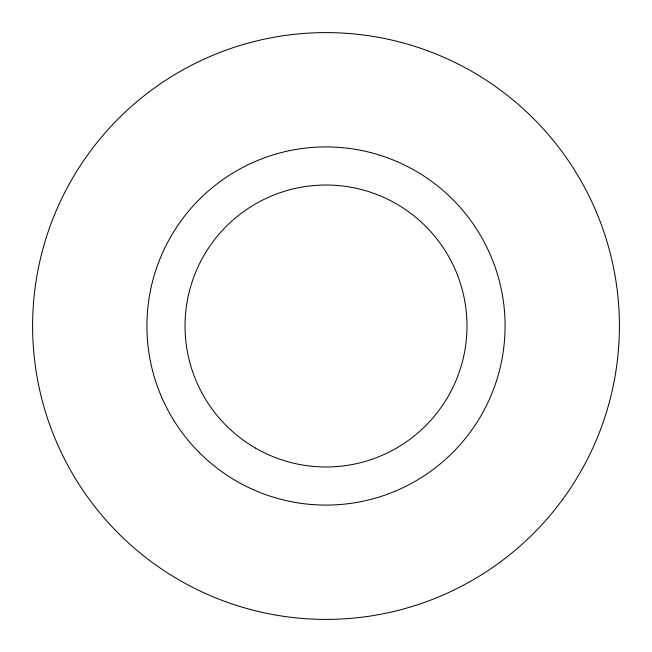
<?xml version="1.0" encoding="UTF-8"?>
<svg xmlns="http://www.w3.org/2000/svg" width="652" height="652" viewBox="0 0 652 652"><rect width="100%" height="100%" fill="white"/><g stroke="black" fill="none" stroke-linecap="round" stroke-linejoin="round"><path stroke-width="0.98" d="M118.534 533.466A293.4 293.4 0 0 0 609.4 401.934A293.4 293.4 0 0 0 250.066 42.6A293.4 293.4 0 0 0 118.534 533.466M199.365 452.635A179.088 179.088 0 0 0 498.984 372.349A179.088 179.088 0 0 0 279.651 153.016A179.088 179.088 0 0 0 199.365 452.635M255.511 448.095A140.987 140.987 0 0 0 466.987 326A140.987 140.987 0 0 0 255.511 203.905A140.987 140.987 0 0 0 255.511 448.095"/></g></svg>
